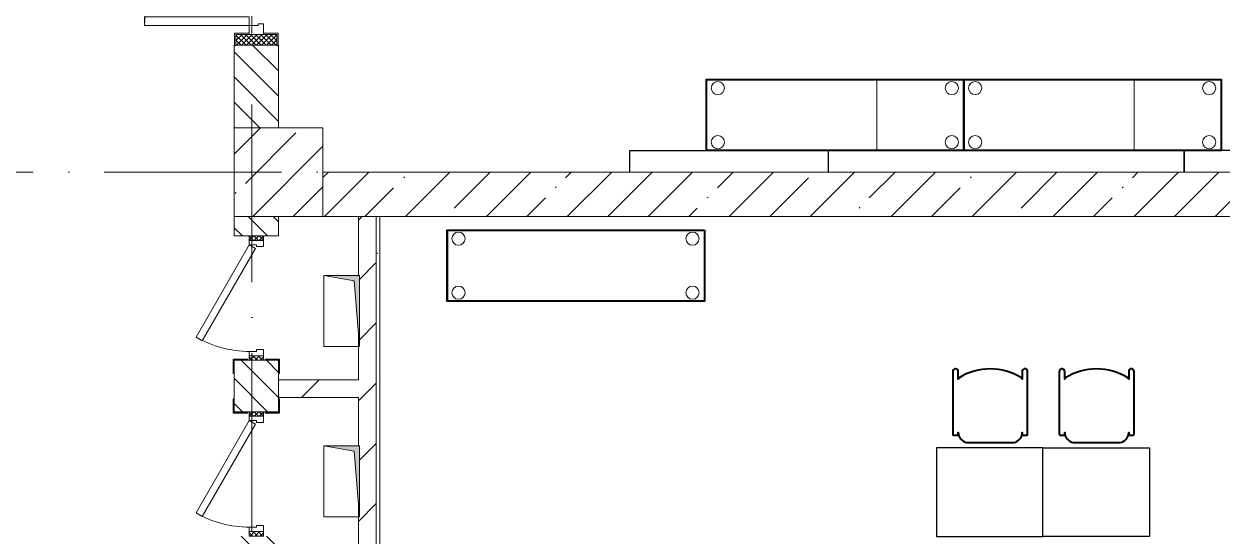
# Model space of a CAD drawing. Header units: millimetres. Extents: x -6467 to 105918, y -7090 to 92481.
# Drawn here: x 92065 to 98816, y 5281 to 8165 of the extents above; entities that cross this region are included whole.
import ezdxf

# ---------------------------------------------------------------- set-up
doc = ezdxf.new("R2010")
doc.units = ezdxf.units.MM
doc.linetypes.add('50_200_ШТРИХ_1Т_ш5_п1_п1_', pattern=[1400, 1000, -200, 0, -200])
for name, color, linetype, lineweight in [('A-DOOR', 7, 'Continuous', 9), ('A-DOOR-2', 7, 'Continuous', 5), ('A-DOOR-FRAM', 7, 'Continuous', 9), ('A-DOOR-FRAM-2', 7, 'Continuous', 5), ('A-WALL', 7, 'Continuous', 5), ('A-WALL-FNSH-1', 7, 'Continuous', 5), ('I-WALL', 7, 'Continuous', 5), ('S-COLS', 7, 'Continuous', 9), ('S-COLS-1', 7, 'Continuous', 5)]:
    doc.layers.add(name, color=color, linetype=linetype, lineweight=lineweight)
for name, color, linetype, lineweight, true_color in [('A-GENM-1', 7, 'Continuous', 9, 0xaaaaaa), ('A-GENM-2', 7, 'Continuous', 20, 0xaaaaaa), ('I-WALL-1', 7, 'Continuous', 5, 0x787878), ('M-EQPM-1', 7, 'Continuous', 9, 0xaaaaaa), ('M-EQPM-2', 7, 'Continuous', 9, 0xe2e2e2), ('мебель 2 этаж-1', 7, 'Continuous', 40, 0xaaaaaa), ('Оси-3', 7, '50_200_ШТРИХ_1Т_ш5_п1_п1_', 9, 0xaaaaaa), ('ТХ_функционал-2', 7, 'Continuous', 40, 0xaaaaaa), ('ТХ_функционал-4', 7, 'Continuous', 20, 0xaaaaaa), ('ТХ_функционал-9', 7, 'Continuous', 30, 0xaaaaaa)]:
    doc.layers.add(name, color=color, linetype=linetype, lineweight=lineweight, true_color=true_color)
pattern_1 = [(45, (0, 0), (-169.7056, 169.7056), [])]

# ---------------------------------------------------------------- blocks, each defined once
blk = doc.blocks.new('BSC_Колонна _Прямоугольная - 500х500-V46-АИ_План этажа Радиаторы_2')
at = {"layer": 'S-COLS-1'}
h = blk.add_hatch(dxfattribs=at)
h.set_pattern_fill('FP_74', color=256, style=0, pattern_type=2)
h.set_pattern_definition([(45, (-93500, -7331.04), (-228.0985, 228.0985), []), (45, (-93271.9, -7331.04), (-228.0985, 228.0985), [403.225, -80.645, 6.706, -73.939])])
h.paths.add_polyline_path([(-250, -250), (250, -250), (250, 250), (-250, 250)])
for p, q in [((250, 250), (-250, 250)), ((-250, 250), (-250, -250)), ((250, -250), (250, 250)), ((-250, -250), (250, -250))]:
    blk.add_line(p, q, dxfattribs=at)
blk = doc.blocks.new('Канал вертикальный прямоугольный - Шахта - значок проема-24087326-АИ_План этажа Радиаторы_2')
at = {"layer": 'M-EQPM-2'}
blk.add_hatch(color=256, dxfattribs=at).paths.add_polyline_path([(200, 100), (-200, 100), (-200, -100), (-170, 70)])
at = {"layer": 'M-EQPM-1'}
for p, q in [((-200, -100), (-200, 100)), ((-200, 100), (200, 100)), ((-170, 70), (-200, -100)), ((-170, 70), (200, 100)), ((200, 100), (200, -100)), ((200, -100), (-200, -100))]:
    blk.add_line(p, q, dxfattribs=at)
blk = doc.blocks.new('110_Дверь_СКБ_1Ст_Внутренняя - ДОО_Д-22_Дв_700x2100h_Технический шкаф ЭОМ и СС EI30-25217176-АИ_План этажа Радиаторы_2')
at = {"layer": 'A-DOOR-2'}
h = blk.add_hatch(dxfattribs=at)
h.set_pattern_fill('FP_232', color=256, style=0, pattern_type=2)
h.set_pattern_definition([(135, (1951.41, 189.685), (-14.14214, -14.14214), []), (225, (1951.41, 189.685), (14.14214, -14.14214), [])])
h.paths.add_polyline_path([(362.5, -40), (362.5, 40), (337.5, 40), (337.5, -40)])
at = {"layer": 'A-DOOR-FRAM-2'}
h = blk.add_hatch(dxfattribs=at)
h.set_pattern_fill('FP_233', color=256, style=0, pattern_type=2)
h.set_pattern_definition([(45, (-171.384, 189.685), (-14.1421, 14.1421), []), (135, (-171.384, 189.685), (-14.1421, -14.1421), [])])
h.paths.add_polyline_path([(-312.5, -40), (-312.5, 40), (-337.5, 40), (-337.5, -40)])
at = {"layer": 'A-DOOR'}
for p, q in [((-207.1, 340), (-227.1, 305.4)), ((312.5, 40), (-207.1, 340)), ((-227.1, 305.4), (292.5, 5.4)), ((292.5, 5.4), (312.5, 40))]:
    blk.add_line(p, q, dxfattribs=at)
at = {"layer": 'A-DOOR-2'}
blk.add_arc((312.5, 40), 600, 150, 180, dxfattribs=at)
at = {"layer": 'A-DOOR-FRAM'}
for p, q in [((-312.5, 40), (-337.5, 40)), ((-337.5, 40), (-337.5, -40)), ((-287.5, 40), (-312.5, 40)), ((-312.5, 40), (-312.5, -40)), ((-312.5, -40), (-312.5, 40)), ((-287.5, 0), (-287.5, 40)), ((-277.5, 0), (-287.5, 0)), ((-277.5, -40), (-277.5, 0)), ((312.5, 0), (302.5, 0)), ((302.5, 0), (302.5, -40)), ((312.5, 40), (312.5, 0)), ((337.5, 40), (312.5, 40)), ((337.5, -40), (337.5, 40)), ((362.5, 40), (337.5, 40)), ((337.5, 40), (337.5, -40)), ((362.5, -40), (362.5, 40)), ((-337.5, -40), (-312.5, -40)), ((-312.5, -40), (-277.5, -40)), ((302.5, -40), (337.5, -40)), ((337.5, -40), (362.5, -40))]:
    blk.add_line(p, q, dxfattribs=at)
blk = doc.blocks.new('110_Дверь_СКБ_2Ст_Наружная1 - СОШ_Д-07_1760_1440_х2400мм_Все учебные помещения_ читальные залы_EIW30-25548196-АИ_План этажа Радиаторы_2')
at = {"layer": 'A-DOOR-2'}
h = blk.add_hatch(dxfattribs=at)
h.set_pattern_fill('FP_120', color=256, style=0, pattern_type=2)
h.set_pattern_definition([(135, (1456.41, 189.685), (-14.14214, -14.14214), []), (225, (1456.41, 189.685), (14.14214, -14.14214), [])])
h.paths.add_polyline_path([(899.5, -115), (899.5, 115), (839.5, 115), (839.5, -115)])
at = {"layer": 'A-DOOR-FRAM-2'}
h = blk.add_hatch(dxfattribs=at)
h.set_pattern_fill('FP_121', color=256, style=0, pattern_type=2)
h.set_pattern_definition([(45, (-666.384, 189.685), (-14.1421, 14.1421), []), (135, (-666.384, 189.685), (-14.1421, -14.1421), [])])
h.paths.add_polyline_path([(-800.5, -115), (-800.5, 115), (-860.5, 115), (-860.5, -115)])
at = {"layer": 'A-DOOR'}
for p, q in [((789.5, 990), (739.5, 990)), ((739.5, 990), (739.5, 40)), ((789.5, 40), (789.5, 990)), ((-750.5, 630), (-750.5, 40)), ((-700.5, 630), (-750.5, 630)), ((-700.5, 40), (-700.5, 630)), ((-750.5, 40), (-700.5, 40)), ((739.5, 40), (789.5, 40))]:
    blk.add_line(p, q, dxfattribs=at)
at = {"layer": 'A-DOOR-2'}
for p, q in [((-792.5, 123), (-862.5, 123)), ((-862.5, 123), (-862.5, 115)), ((-862.5, 115), (-800.5, 115)), ((-800.5, 115), (-800.5, 40)), ((-792.5, 40), (-792.5, 123)), ((901.5, 123), (831.5, 123)), ((831.5, 123), (831.5, 40)), ((839.5, 40), (839.5, 115)), ((839.5, 115), (901.5, 115)), ((901.5, 115), (901.5, 123)), ((-800.5, 40), (-792.5, 40)), ((831.5, 40), (839.5, 40)), ((-792.5, -40), (-800.5, -40)), ((-800.5, -40), (-800.5, -115)), ((-792.5, -123), (-792.5, -40)), ((839.5, -40), (831.5, -40)), ((831.5, -40), (831.5, -123)), ((839.5, -115), (839.5, -40)), ((-862.5, -115), (-862.5, -123)), ((-800.5, -115), (-862.5, -115)), ((-862.5, -123), (-792.5, -123)), ((831.5, -123), (901.5, -123)), ((901.5, -115), (839.5, -115)), ((901.5, -123), (901.5, -115))]:
    blk.add_line(p, q, dxfattribs=at)
for centre, radius, start, end in [((789.5, 40), 950, 90, 180), ((-750.5, 40), 590, 0, 90)]:
    blk.add_arc(centre, radius, start, end, dxfattribs=at)
at = {"layer": 'A-DOOR-FRAM'}
for p, q in [((-800.5, 115), (-860.5, 115)), ((-860.5, 115), (-860.5, -115)), ((-800.5, -115), (-800.5, 115)), ((899.5, 115), (839.5, 115)), ((839.5, 115), (839.5, -115)), ((899.5, -115), (899.5, 115)), ((-750.5, 40), (-800.5, 40)), ((-800.5, 40), (-800.5, -40)), ((-750.5, -10), (-750.5, 40)), ((789.5, 40), (789.5, -10)), ((839.5, 40), (789.5, 40)), ((839.5, -40), (839.5, 40)), ((-800.5, -40), (-740.5, -40)), ((-740.5, -10), (-750.5, -10)), ((-740.5, -40), (-740.5, -10)), ((789.5, -10), (779.5, -10)), ((779.5, -10), (779.5, -40)), ((779.5, -40), (839.5, -40)), ((-860.5, -115), (-800.5, -115)), ((839.5, -115), (899.5, -115))]:
    blk.add_line(p, q, dxfattribs=at)
blk = doc.blocks.new('АР_Перемычка1 - АР_Перемычка-25547967-АИ_План этажа Радиаторы_2')
at = {"layer": 'A-GENM-1'}
blk.add_line((-350, -125), (-343, -125), dxfattribs=at)
blk = doc.blocks.new('Фахверк _газобетон торцы_717 - Фахверк _газобетон торцы_-25914178-АИ_План этажа Радиаторы_2')
at = {"layer": 'A-GENM-2'}
for p, q in [((89406, 11134.7), (89325, 11134.7)), ((89325, 11134.7), (89325, 11128.7)), ((89325, 11128.7), (89400, 11128.7)), ((89400, 11128.7), (89400, 11053.7)), ((89406, 11053.7), (89406, 11134.7)), ((89400, 11053.7), (89406, 11053.7)), ((89400, 10953.7), (89400, 10878.7)), ((89406, 10953.7), (89400, 10953.7)), ((89406, 10872.7), (89406, 10953.7)), ((89400, 10878.7), (89325, 10878.7)), ((89325, 10878.7), (89325, 10872.7)), ((89325, 10872.7), (89406, 10872.7))]:
    blk.add_line(p, q, dxfattribs=at)
blk = doc.blocks.new('Фахверк _газобетон торцы_718 - Фахверк _газобетон торцы_-25914198-АИ_План этажа Радиаторы_2')
at = {"layer": 'A-GENM-2'}
for p, q in [((89406, 1349.3), (89325, 1349.3)), ((89325, 1349.3), (89325, 1343.3)), ((89325, 1343.3), (89400, 1343.3)), ((89400, 1343.3), (89400, 1268.3)), ((89406, 1268.3), (89406, 1349.3)), ((89400, 1268.3), (89406, 1268.3)), ((89406, 1168.3), (89400, 1168.3)), ((89400, 1168.3), (89400, 1093.3)), ((89406, 1087.3), (89406, 1168.3)), ((89400, 1093.3), (89325, 1093.3)), ((89325, 1093.3), (89325, 1087.3)), ((89325, 1087.3), (89406, 1087.3))]:
    blk.add_line(p, q, dxfattribs=at)
blk = doc.blocks.new('мебель 2 этаж-28800768-АИ_План этажа Радиаторы_2')
at = {"layer": 'ТХ_функционал-2', "flags": 128}
for points in [[(98175.6, 9167.1), (98175.6, 9567.1), (99625.6, 9567.1), (99625.6, 9167.1), (98175.6, 9167.1), (98175.6, 9567.1)], [(99625.6, 9167.1), (99625.6, 9567.1), (101075.6, 9567.1), (101075.6, 9167.1), (99625.6, 9167.1), (99625.6, 9567.1)]]:
    blk.add_lwpolyline(points, dxfattribs=at)
for points in [[(98164.2, 8719.1), (98164.2, 8319.1), (96714.2, 8319.1), (96714.2, 8719.1)], [(96714.2, 8719.1), (96714.2, 8319.1)], [(99562.8, 7922.4), (99562.8, 7567.6), (99563.6, 7565.6), (99565.6, 7564.8), (99590.7, 7564.8), (99592.7, 7565.6), (99593.5, 7567.6), (99593.5, 7578.7), (99594.2, 7569.9), (99596.2, 7561.4), (99599.5, 7553.5), (99604.1, 7545.9), (99609.8, 7539.3), (99616.4, 7533.6), (99624, 7529), (99632.1, 7525.6), (99640.6, 7523.6), (99649.3, 7522.9), (99897.7, 7522.9), (99906.4, 7523.6), (99914.9, 7525.6), (99922.8, 7528.9), (99931, 7533.8), (99937.1, 7539.3), (99942.9, 7546), (99947.4, 7553.3), (99950.7, 7561.2), (99952.8, 7570.3), (99953.5, 7578.7), (99953.5, 7567.6), (99954.3, 7565.6), (99956.3, 7564.8), (99981.4, 7564.8), (99983.4, 7565.6), (99984.2, 7567.6), (99984.2, 7922.4), (99983.4, 7927.2), (99981.3, 7931.5), (99977.8, 7934.9), (99973.6, 7937.1), (99968.8, 7937.8), (99964.2, 7937.1), (99959.7, 7934.8), (99956.4, 7931.5), (99954.2, 7927.1), (99953.5, 7922.4), (99953.5, 7879.4), (99952.9, 7882.8), (99951.5, 7885.4), (99949.1, 7887.6), (99929.5, 7898.9), (99909.5, 7908.7), (99886.8, 7917.8), (99864.9, 7925), (99842.3, 7930.6), (99819.5, 7934.6), (99797.5, 7936.9), (99773.5, 7937.8), (99750.2, 7937), (99727.4, 7934.6), (99704.8, 7930.6), (99682.4, 7925), (99660.2, 7917.9), (99638.7, 7909.2), (99617.7, 7899), (99597.9, 7887.6), (99595.6, 7885.6), (99594, 7882.7), (99593.5, 7879.7), (99593.5, 7922.4), (99592.7, 7927.2), (99590.5, 7931.5), (99587.2, 7934.9), (99582.9, 7937), (99578.1, 7937.8), (99573.4, 7937.1), (99569.1, 7934.9), (99565.8, 7931.5), (99563.5, 7927.1)], [(100162.8, 7922.4), (100162.8, 7567.6), (100163.6, 7565.6), (100165.6, 7564.8), (100190.7, 7564.8), (100192.7, 7565.6), (100193.5, 7567.6), (100193.5, 7578.7), (100194.2, 7569.9), (100196.2, 7561.4), (100199.5, 7553.5), (100204.1, 7545.9), (100209.8, 7539.3), (100216.4, 7533.6), (100224, 7529), (100232.1, 7525.6), (100240.6, 7523.6), (100249.3, 7522.9), (100497.7, 7522.9), (100506.4, 7523.6), (100514.9, 7525.6), (100522.8, 7528.9), (100531, 7533.8), (100537.1, 7539.3), (100542.9, 7546), (100547.4, 7553.3), (100550.7, 7561.2), (100552.8, 7570.3), (100553.5, 7578.7), (100553.5, 7567.6), (100554.3, 7565.6), (100556.3, 7564.8), (100581.4, 7564.8), (100583.4, 7565.6), (100584.2, 7567.6), (100584.2, 7922.4), (100583.4, 7927.2), (100581.3, 7931.5), (100577.8, 7934.9), (100573.6, 7937.1), (100568.8, 7937.8), (100564.2, 7937.1), (100559.7, 7934.8), (100556.4, 7931.5), (100554.2, 7927.1), (100553.5, 7922.4), (100553.5, 7879.4), (100552.9, 7882.8), (100551.5, 7885.4), (100549.1, 7887.6), (100529.5, 7898.9), (100509.5, 7908.7), (100486.8, 7917.8), (100464.9, 7925), (100442.3, 7930.6), (100419.5, 7934.6), (100397.5, 7936.9), (100373.5, 7937.8), (100350.2, 7937), (100327.4, 7934.6), (100304.8, 7930.6), (100282.4, 7925), (100260.2, 7917.9), (100238.7, 7909.2), (100217.7, 7899), (100197.9, 7887.6), (100195.6, 7885.6), (100194, 7882.7), (100193.5, 7879.7), (100193.5, 7922.4), (100192.7, 7927.2), (100190.5, 7931.5), (100187.2, 7934.9), (100182.9, 7937), (100178.1, 7937.8), (100173.4, 7937.1), (100169.1, 7934.9), (100165.8, 7931.5), (100163.5, 7927.1)]]:
    blk.add_lwpolyline(points, close=True, dxfattribs=at)
at = {"layer": 'ТХ_функционал-4'}
for p, q in [((99134.6, 9567.1), (99134.6, 9167.1)), ((100584.6, 9567.1), (100584.6, 9167.1))]:
    blk.add_line(p, q, dxfattribs=at)
for centre in [(98238.6, 9519.3), (99556.9, 9519.3), (99688.6, 9519.3), (101006.9, 9519.3), (98238.6, 9214.9), (99556.9, 9214.9), (99688.6, 9214.9), (101006.9, 9214.9), (96777.2, 8671.2), (98095.5, 8671.2), (96777.2, 8366.9), (98095.5, 8366.9)]:
    blk.add_circle(centre, 37, dxfattribs=at)
at = {"layer": 'ТХ_функционал-9'}
for p, q in [((97743.5, 9046.3), (97743.5, 9167.1)), ((97743.5, 9120.8), (97743.5, 9155.7)), ((100866, 9046.3), (100866, 9167.1))]:
    blk.add_line(p, q, dxfattribs=at)
at = {"layer": 'ТХ_функционал-9', "flags": 128}
for points in [[(97743.5, 9046.3), (97743.5, 9167.1), (98861, 9167.1), (98861, 9046.3)], [(100866, 9167.1), (98861, 9167.1), (98861, 9046.3)], [(101983.5, 9046.3), (101983.5, 9167.1), (100866, 9167.1), (100866, 9046.3)]]:
    blk.add_lwpolyline(points, dxfattribs=at)
blk.add_lwpolyline([(100670, 7492.9), (100670, 6992.9), (100070, 6992.9), (100070, 7492.9), (99470, 7492.9), (99470, 6992.9), (100070, 6992.9), (100070, 7492.9)], close=True, dxfattribs=at)

msp = doc.modelspace()

# ---------------------------------------------------------------- hatches: boundary and pattern name
at = {"layer": 'A-WALL'}
h = msp.add_hatch(dxfattribs=at)
h.set_pattern_fill('FP_1', color=256, style=0, pattern_type=2)
h.set_pattern_definition([(45, (0, 0), (-228.0985, 228.0985), []), (45, (228.1, 0), (-228.0985, 228.0985), [403.225, -80.645, 6.706, -73.939])])
h.paths.add_polyline_path([(99166.3, 7081), (100750, 7081), (100750, 7331), (93750, 7331), (93750, 7081), (95844.3, 7081)])
at = {"layer": 'I-WALL'}
h = msp.add_hatch(dxfattribs=at)
h.set_pattern_fill('FP_2', color=256, style=0, pattern_type=2)
h.set_pattern_definition([(135, (0, 0), (-70.71068, -70.71068), [])])
h.paths.add_polyline_path([(93250, -1419), (93500, -1419), (93498, -931), (93250, -931)])
h.paths.add_polyline_path([(93490, 831), (93490, 833), (93500, 833), (93498, 1081), (93250, 1081), (93252, 833), (93430, 831)])
h.paths.add_polyline_path([(93250, 1581), (93500, 1581), (93500, 5281), (93250, 5281), (93250, 2503.7)])
h.paths.add_polyline_path([(93500, 5981), (93500, 6271), (93250, 6271), (93250, 5981), (93415, 5981)])
h.paths.add_polyline_path([(93500, 6971), (93500, 7081), (93250, 7081), (93250, 6971), (93415, 6971)])
h.paths.add_polyline_path([(93391.9, 7581), (93500, 7581), (93498, 8044), (93250, 8044), (93252, 7581), (93260, 7581)])
h.paths.add_polyline_path([(93490, 9806), (93490, 9808), (93500, 9808), (93498, 10081), (93250, 10081), (93252, 9808), (93430, 9806)])
h.paths.add_polyline_path([(93464.7, 10581), (93500, 10581), (93500, 16081), (93250, 16081), (93250, 10581)])
h.paths.add_polyline_path([(93500, 16581), (93498, 17069), (93250, 17069), (93250, 16581), (93431.2, 16581)])
h.paths.add_polyline_path([(93250, 18831), (93500, 18833), (93498, 19081), (93250, 19081), (93250, 18833)])
h.paths.add_polyline_path([(93250, 19581), (93500, 19581), (93500, 25081), (93250, 25081), (93250, 25029.5)])
h.paths.add_polyline_path([(93298.3, 25581), (93500, 25581), (93498, 26069), (93250, 26069), (93252, 25581), (93297.9, 25581)])
h.paths.add_polyline_path([(93252, 27831), (93252, 27833), (93500, 27833), (93500, 28081), (93250, 28081), (93250, 27831)])
h.paths.add_polyline_path([(93250, 28581), (93500, 28581), (93500, 34081), (93250, 34081), (93250, 30660.9)])
h.paths.add_polyline_path([(93252, 34581), (93500, 34581), (93498, 35069), (93250, 35069), (93250, 34581)])
h.paths.add_polyline_path([(93500, 36831), (93500, 37081), (93250, 37081), (93252, 36833), (93498, 36831)])
h.paths.add_polyline_path([(93323.7, 37581), (93500, 37581), (93500, 42431), (93250, 42431), (93250, 37581), (93320.9, 37581)])
h = msp.add_hatch(dxfattribs=at)
h.set_pattern_fill('FP_5', color=256, style=0, pattern_type=2)
h.set_pattern_definition(pattern_1)
h.paths.add_polyline_path([(93950, 5111), (94050, 5111), (94050, 7081), (93950, 7081), (93950, 6749.2), (93955, 6749.2), (93955, 6349.2), (93950, 6410.8), (93950, 5789.2), (93955, 5789.2), (93955, 5389.2), (93950, 5450.8), (93950, 5211)])
h = msp.add_hatch(dxfattribs=at)
h.set_pattern_fill('FP_5', color=256, style=0, pattern_type=2)
h.set_pattern_definition(pattern_1)
h.paths.add_polyline_path([(93950, 6061), (93950, 6161), (93500, 6161), (93500, 6061)])
at = {"layer": 'I-WALL-1'}
h = msp.add_hatch(dxfattribs=at)
h.set_pattern_fill('FP_3', color=256, style=0, pattern_type=2)
h.set_pattern_definition([(0, (0, 0), (406.4, 101.6), [6.706, -298.094, 6.706, -298.094, -1625.6]), (0, (0, 0), (406.4, 101.6), [-609.6, 6.706, -602.894, 6.706, -298.094, -711.2]), (0, (0, 0), (406.4, 101.6), [-1524, 6.706, -196.494, 6.706, -501.294]), (120, (152.4, 50.8), (-291.18818, 301.15272), [6.706, -298.094, 6.706, -298.094, -1625.6]), (120, (152.4, 50.8), (-291.18818, 301.15272), [-609.6, 6.706, -602.894, 6.706, -298.094, -711.2]), (120, (152.4, 50.8), (-291.18818, 301.15272), [-1524, 6.706, -196.494, 6.706, -501.294]), (240, (203.2, 254), (-115.21182, -402.75272), [6.706, -298.094, 6.706, -298.094, -1625.6]), (240, (203.2, 254), (-115.21182, -402.75272), [-609.6, 6.706, -602.894, 6.706, -298.094, -711.2]), (240, (203.2, 254), (-115.21182, -402.75272), [-1524, 6.706, -196.494, 6.706, -501.294])])
h.paths.add_polyline_path([(94070, 5091), (94070, 7081), (94050, 7081), (94050, 5091)])

# ---------------------------------------------------------------- linework, layer by layer
at = {"layer": 'A-WALL'}
for p, q in [((93250, 8046), (93250, 7581)), ((93500, 7581), (93500, 8046)), ((100750, 7331), (93750, 7331)), ((93250, 7081), (93250, 6971)), ((93500, 6971), (93500, 7081)), ((93750, 7081), (100750, 7081)), ((94050, 7081), (94050, 981)), ((93250, 6971), (93335, 6971)), ((93415, 6971), (93500, 6971)), ((93250, 6271), (93250, 5981)), ((93335, 6271), (93250, 6271)), ((93500, 6271), (93415, 6271)), ((93500, 5981), (93500, 6271)), ((93250, 5981), (93335, 5981)), ((93415, 5981), (93500, 5981))]:
    msp.add_line(p, q, dxfattribs=at)
at = {"layer": 'A-WALL-FNSH-1'}
for p, q in [((93950, 7081), (93950, 6749.2)), ((94070, 961), (94070, 7081)), ((93950, 6410.8), (93950, 6161)), ((93950, 6161), (93500, 6161)), ((93500, 6061), (93950, 6061)), ((93950, 6061), (93950, 5789.2)), ((93950, 5450.8), (93950, 5211))]:
    msp.add_line(p, q, dxfattribs=at)
at = {"layer": 'Оси-3'}
for p, q in [((93350, -5889.7), (93350, 91281)), ((104718, 7331), (82581.2, 7331))]:
    msp.add_line(p, q, dxfattribs=at)

# ---------------------------------------------------------------- block references
at = {"layer": 'A-DOOR-2', "rotation": 89.9999999999999}
for name, p in [('110_Дверь_СКБ_2Ст_Наружная1 - СОШ_Д-07_1760_1440_х2400мм_Все учебные помещения_ читальные залы_EIW30-25548196-АИ_План этажа Радиаторы_2', (93375, 8906.5)), ('110_Дверь_СКБ_1Ст_Внутренняя - ДОО_Д-22_Дв_700x2100h_Технический шкаф ЭОМ и СС EI30-25217176-АИ_План этажа Радиаторы_2', (93375, 6608.5)), ('110_Дверь_СКБ_1Ст_Внутренняя - ДОО_Д-22_Дв_700x2100h_Технический шкаф ЭОМ и СС EI30-25217176-АИ_План этажа Радиаторы_2', (93375, 5618.5))]:
    msp.add_blockref(name, p, dxfattribs=at)
at = {"layer": 'A-GENM-1'}
for name, p, rotation in [('АР_Перемычка1 - АР_Перемычка-25547967-АИ_План этажа Радиаторы_2', (93375, 8046), 89.9999999999999), ('Фахверк _газобетон торцы_718 - Фахверк _газобетон торцы_-25914198-АИ_План этажа Радиаторы_2', (94593.3, -83129), 89.99999999999928), ('Фахверк _газобетон торцы_717 - Фахверк _газобетон торцы_-25914178-АИ_План этажа Радиаторы_2', (82371.3, 95379), 270.0000000000007)]:
    msp.add_blockref(name, p, dxfattribs=dict(at, rotation=rotation))
at = {"layer": 'M-EQPM-1', "rotation": 269.9999999999997}
for p in [(93855, 6549.2), (93855, 5589.2)]:
    msp.add_blockref('Канал вертикальный прямоугольный - Шахта - значок проема-24087326-АИ_План этажа Радиаторы_2', p, dxfattribs=at)
at = {"layer": 'S-COLS'}
msp.add_blockref('BSC_Колонна _Прямоугольная - 500х500-V46-АИ_План этажа Радиаторы_2', (93500, 7331), dxfattribs=at)
at = {"layer": 'мебель 2 этаж-1'}
msp.add_blockref('мебель 2 этаж-28800768-АИ_План этажа Радиаторы_2', (-2263.5, -1715.2), dxfattribs=at)

doc.saveas('drawing.dxf')
